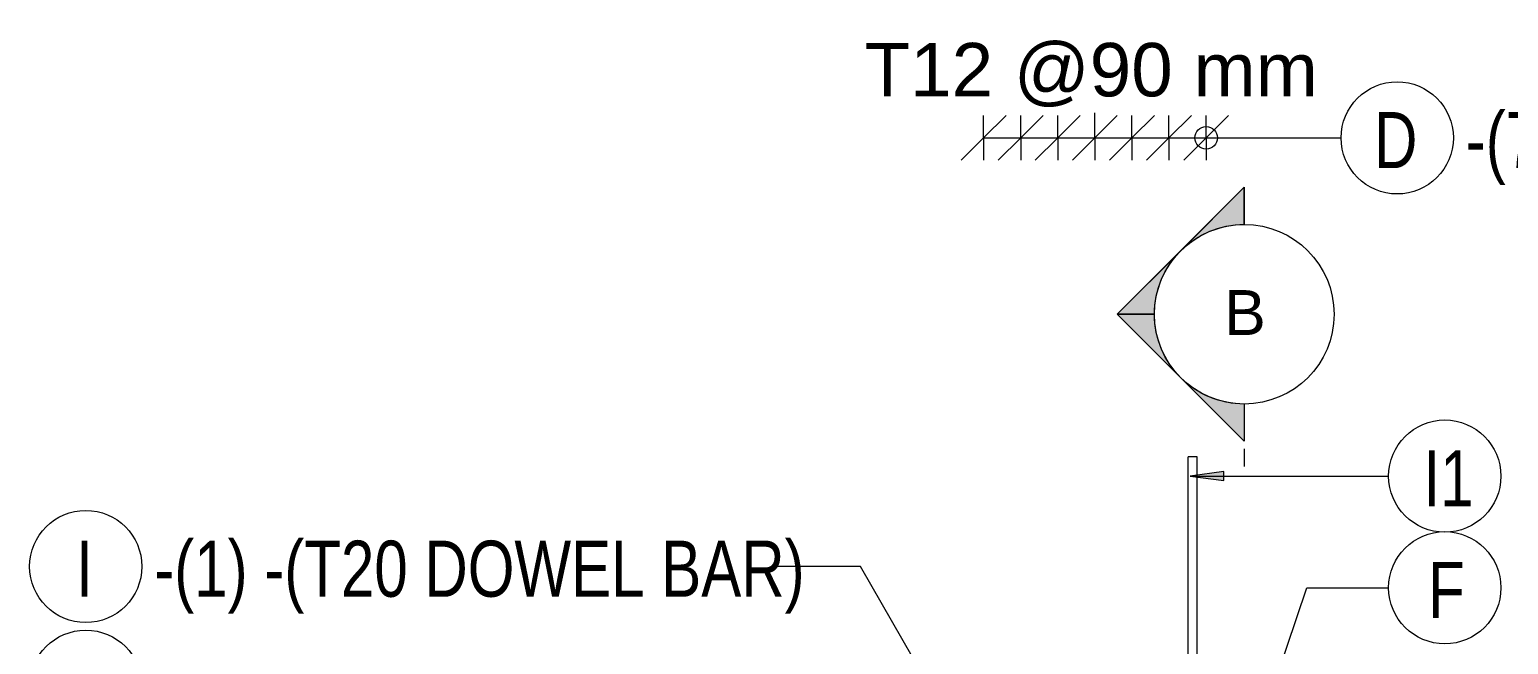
# Model space of a CAD drawing. Header units: millimetres. Extents: x 20 to 15200, y -2824 to 20808.
# Drawn here: x 20 to 3314, y 7992 to 9362 of the extents above; entities that cross this region are included whole.
import ezdxf

# ---------------------------------------------------------------- set-up
doc = ezdxf.new("R2010")
doc.units = ezdxf.units.MM
for name, color, linetype, lineweight in [('A-ANNO-DIMS', 211, 'Continuous', 9), ('A-ANNO-DIMS-50', 211, 'Continuous', 9), ('G-ANNO-SYMB', 111, 'Continuous', 9), ('S-RBAR', 171, 'Continuous', 18), ('S-RBAR-IDEN', 171, 'Continuous', 9)]:
    doc.layers.add(name, color=color, linetype=linetype, lineweight=lineweight)
doc.styles.add('Arial', font='arial.ttf', dxfattribs={"height": 100})
doc.styles.add('Arial_1', font='arial.ttf', dxfattribs={"height": 119.0625})
doc.styles.add('Nirmala UI Semilight', font='NirmalaS.ttf', dxfattribs={"width": 0.8, "height": 125})
doc.dimstyles.new('Arrow_Filled_-_2_5_NI_UI', dxfattribs={"dimscale": 304.8, "dimtxt": 130.920493, "dimasz": 0.328084, "dimexe": 0.164042, "dimexo": 0.0625, "dimgap": 0.164042, "dimtad": 1, "dimdec": 0, "dimzin": 0, "dimdsep": 46, "dimtxsty": 'Nirmala UI Semilight', "dimblk1": 'OBLIQUE', "dimblk2": 'OBLIQUE', "dimsah": 1, "dimcen": 0.09, "dimazin": 0, "dimtfac": 1, "dimtdec": 4, "dimtix": 1, "dimtmove": 0, "dimatfit": 3, "dimfxl": 0.164042, "dimfxlon": 1, "dimtvp": 1, "dimtolj": 1, "dimtzin": 0, "dimarcsym": 2})

# ---------------------------------------------------------------- blocks, each defined once
blk = doc.blocks.new('Detail View - M_Section Head - Filled SHOP DWG-1002450-Elevation Front 1')
at = {"layer": 'G-ANNO-SYMB'}
h = blk.add_hatch(color=256, dxfattribs=at)
edge = h.paths.add_edge_path()
edge.add_line((2828.3, 7514), (2911.2, 7514))
edge.add_arc((3111.2, 7514), 200, 180, 225)
edge.add_line((2969.7, 7372.6), (2828.3, 7514))
h = blk.add_hatch(color=256, dxfattribs=at)
edge = h.paths.add_edge_path()
edge.add_line((3394, 7514), (3252.6, 7372.6))
edge.add_arc((3111.2, 7514), 200, 315, 360)
edge.add_line((3311.2, 7514), (3394, 7514))
h = blk.add_hatch(color=256, dxfattribs=at)
edge = h.paths.add_edge_path()
edge.add_line((3111.2, 7231.2), (2969.7, 7372.6))
edge.add_arc((3111.2, 7514), 200, 225, 270)
edge.add_line((3111.2, 7314), (3111.2, 7231.2))
h = blk.add_hatch(color=256, dxfattribs=at)
edge = h.paths.add_edge_path()
edge.add_line((3111.2, 7231.2), (3111.2, 7314))
edge.add_arc((3111.2, 7514), 200, 270, 315)
edge.add_line((3252.6, 7372.6), (3111.2, 7231.2))
for p, q in [((3111.2, 7231.2), (2828.3, 7514)), ((2911.2, 7514), (2828.3, 7514)), ((2828.3, 7514), (2969.7, 7372.6)), ((2911.2, 7514), (2828.3, 7514)), ((3111.2, 7231.2), (3394, 7514)), ((3252.6, 7372.6), (3394, 7514)), ((3311.2, 7514), (3394, 7514)), ((3394, 7514), (3311.2, 7514)), ((2969.7, 7372.6), (3111.2, 7231.2)), ((3111.2, 7231.2), (3252.6, 7372.6)), ((3111.2, 7314), (3111.2, 7231.2)), ((3111.2, 7231.2), (3111.2, 7314))]:
    blk.add_line(p, q, dxfattribs=at)
for start, end in [(360, 180), (180, 360), (180, 225), (315, 0), (225, 270), (270, 315)]:
    blk.add_arc((3111.2, 7514), 200, start, end, dxfattribs=at)
blk = doc.blocks.new('M_Rebar Tag_rfa MARK - ARROW-794226-Elevation Front 1')
at = {"layer": 'S-RBAR-IDEN'}
blk.add_circle((3172.6, 8367.4), 125, dxfattribs=at)
blk = doc.blocks.new('DIMBLOCK225-Elevation Front 1')
at = {"layer": 'A-ANNO-DIMS-50'}
for p, q in [((2145.3, 9120.9), (2195.3, 9170.9)), ((2145.3, 9120.9), (2145.3, 9170.9)), ((2227.9, 9120.9), (2277.9, 9170.9)), ((2227.9, 9120.9), (2227.9, 9170.9)), ((2145.3, 9120.9), (2095.3, 9070.9)), ((2145.3, 9120.9), (2227.9, 9120.9)), ((2145.3, 9120.9), (2145.3, 9070.9)), ((2227.9, 9120.9), (2177.9, 9070.9)), ((2227.9, 9120.9), (2227.9, 9070.9))]:
    blk.add_line(p, q, dxfattribs=at)
blk = doc.blocks.new('_Oblique')
at = {"color": 0, "linetype": 'ByBlock', "lineweight": -2}
blk.add_line((-0.5, -0.5), (0.5, 0.5), dxfattribs=at)
blk = doc.blocks.new('DIMBLOCK226-Elevation Front 1')
at = {"layer": 'A-ANNO-DIMS-50'}
for p, q in [((2227.9, 9120.9), (2277.9, 9170.9)), ((2227.9, 9120.9), (2227.9, 9170.9)), ((2310.5, 9120.9), (2360.5, 9170.9)), ((2310.5, 9120.9), (2310.5, 9170.9)), ((2227.9, 9120.9), (2177.9, 9070.9)), ((2227.9, 9120.9), (2310.5, 9120.9)), ((2227.9, 9120.9), (2227.9, 9070.9)), ((2310.5, 9120.9), (2260.5, 9070.9)), ((2310.5, 9120.9), (2310.5, 9070.9))]:
    blk.add_line(p, q, dxfattribs=at)
blk = doc.blocks.new('DIMBLOCK227-Elevation Front 1')
at = {"layer": 'A-ANNO-DIMS-50'}
for p, q in [((2310.5, 9120.9), (2360.5, 9170.9)), ((2310.5, 9120.9), (2310.5, 9170.9)), ((2393.1, 9120.9), (2443.1, 9170.9)), ((2393.1, 9120.9), (2393.1, 9170.9)), ((2310.5, 9120.9), (2260.5, 9070.9)), ((2310.5, 9120.9), (2393.1, 9120.9)), ((2310.5, 9120.9), (2310.5, 9070.9)), ((2393.1, 9120.9), (2343.1, 9070.9)), ((2393.1, 9120.9), (2393.1, 9070.9))]:
    blk.add_line(p, q, dxfattribs=at)
blk = doc.blocks.new('DIMBLOCK228-Elevation Front 1')
at = {"layer": 'A-ANNO-DIMS-50'}
for p, q in [((2393.1, 9120.9), (2443.1, 9170.9)), ((2393.1, 9120.9), (2393.1, 9170.9)), ((2475.7, 9120.9), (2525.7, 9170.9)), ((2475.7, 9120.9), (2475.7, 9170.9)), ((2393.1, 9120.9), (2343.1, 9070.9)), ((2393.1, 9120.9), (2475.7, 9120.9)), ((2393.1, 9120.9), (2393.1, 9070.9)), ((2475.7, 9120.9), (2425.7, 9070.9)), ((2475.7, 9120.9), (2475.7, 9070.9))]:
    blk.add_line(p, q, dxfattribs=at)
blk = doc.blocks.new('DIMBLOCK229-Elevation Front 1')
at = {"layer": 'A-ANNO-DIMS-50'}
for p, q in [((2475.7, 9120.9), (2525.7, 9170.9)), ((2475.7, 9120.9), (2475.7, 9170.9)), ((2558.3, 9120.9), (2608.3, 9170.9)), ((2558.3, 9120.9), (2558.3, 9170.9)), ((2475.7, 9120.9), (2425.7, 9070.9)), ((2475.7, 9120.9), (2558.3, 9120.9)), ((2475.7, 9120.9), (2475.7, 9070.9)), ((2558.3, 9120.9), (2508.3, 9070.9)), ((2558.3, 9120.9), (2558.3, 9070.9))]:
    blk.add_line(p, q, dxfattribs=at)
blk = doc.blocks.new('DIMBLOCK230-Elevation Front 1')
at = {"layer": 'A-ANNO-DIMS-50'}
for p, q in [((2558.3, 9120.9), (2608.3, 9170.9)), ((2558.3, 9120.9), (2558.3, 9170.9)), ((2641, 9120.9), (2691, 9170.9)), ((2641, 9120.9), (2641, 9170.9)), ((2558.3, 9120.9), (2508.3, 9070.9)), ((2558.3, 9120.9), (2641, 9120.9)), ((2558.3, 9120.9), (2558.3, 9070.9)), ((2641, 9120.9), (2591, 9070.9)), ((2641, 9120.9), (2641, 9070.9))]:
    blk.add_line(p, q, dxfattribs=at)
blk = doc.blocks.new('DIMBLOCK231-Elevation Front 1')
at = {"layer": 'A-ANNO-DIMS-50'}
for p, q in [((2145.3, 9120.9), (2195.3, 9170.9)), ((2145.3, 9120.9), (2145.3, 9170.9)), ((2227.9, 9120.9), (2277.9, 9170.9)), ((2227.9, 9120.9), (2227.9, 9170.9)), ((2310.5, 9120.9), (2360.5, 9170.9)), ((2310.5, 9120.9), (2310.5, 9170.9)), ((2393.1, 9120.9), (2443.1, 9170.9)), ((2393.1, 9120.9), (2393.1, 9170.9)), ((2475.7, 9120.9), (2525.7, 9170.9)), ((2475.7, 9120.9), (2475.7, 9170.9)), ((2558.3, 9120.9), (2608.3, 9170.9)), ((2558.3, 9120.9), (2558.3, 9170.9)), ((2641, 9120.9), (2691, 9170.9)), ((2641, 9120.9), (2641, 9170.9)), ((2145.3, 9120.9), (2095.3, 9070.9)), ((2145.3, 9120.9), (2641, 9120.9)), ((2145.3, 9120.9), (2227.9, 9120.9)), ((2145.3, 9120.9), (2145.3, 9070.9)), ((2227.9, 9120.9), (2177.9, 9070.9)), ((2227.9, 9120.9), (2310.5, 9120.9)), ((2227.9, 9120.9), (2227.9, 9070.9)), ((2310.5, 9120.9), (2260.5, 9070.9)), ((2310.5, 9120.9), (2393.1, 9120.9)), ((2310.5, 9120.9), (2310.5, 9070.9)), ((2393.1, 9120.9), (2343.1, 9070.9)), ((2393.1, 9120.9), (2475.7, 9120.9)), ((2393.1, 9120.9), (2393.1, 9070.9)), ((2475.7, 9120.9), (2425.7, 9070.9)), ((2475.7, 9120.9), (2558.3, 9120.9)), ((2475.7, 9120.9), (2475.7, 9070.9)), ((2558.3, 9120.9), (2508.3, 9070.9)), ((2558.3, 9120.9), (2641, 9120.9)), ((2558.3, 9120.9), (2558.3, 9070.9)), ((2641, 9120.9), (2591, 9070.9)), ((2641, 9120.9), (2641, 9070.9))]:
    blk.add_line(p, q, dxfattribs=at)
blk = doc.blocks.new('_None')
blk = doc.blocks.new('M_Rebar Tag_rfa MARK - DOT 1 MM-794228-Elevation Front 1')
at = {"layer": 'S-RBAR-IDEN'}
blk.add_circle((4985.1, 7648.8), 125, dxfattribs=at)

msp = doc.modelspace()

# ---------------------------------------------------------------- hatches: boundary and pattern name
at = {"layer": 'S-RBAR-IDEN'}
msp.add_hatch(color=256, dxfattribs=at).paths.add_polyline_path([(2605.5, 8367.4), (2680.5, 8357.5), (2680.5, 8377.3)])

# ---------------------------------------------------------------- linework, layer by layer
at = {"layer": 'G-ANNO-SYMB'}
msp.add_line((2726.1, 8427.9), (2726.1, 8388.8), dxfattribs=at)
at = {"layer": 'S-RBAR'}
for p, q in [((2621.2, 8410), (2601.2, 8410)), ((2601.2, 7435), (2601.2, 8410)), ((2621.2, 7435), (2621.2, 8410))]:
    msp.add_line(p, q, dxfattribs=at)
at = {"layer": 'S-RBAR-IDEN'}
for p, q in [((2392.8, 9120.9), (2392.8, 9176.8)), ((2641, 9120.9), (2941.6, 9120.9)), ((2680.5, 8377.3), (2605.5, 8367.4)), ((2605.5, 8367.4), (2680.5, 8357.5)), ((2605.5, 8367.4), (3047.6, 8367.4)), ((2680.5, 8357.5), (2680.5, 8377.3)), ((1871.1, 8166), (1679.1, 8166)), ((2183, 7624.8), (1871.1, 8166)), ((2627.9, 7409.9), (2865, 8118.6)), ((2865, 8118.6), (3047.6, 8118.6))]:
    msp.add_line(p, q, dxfattribs=at)
msp.add_circle((2641, 9120.9), 25, dxfattribs=at)

# ---------------------------------------------------------------- block references
at = {"layer": 'G-ANNO-SYMB', "extrusion": (0, 0, -1), "rotation": 90.00000000000038}
msp.add_blockref('Detail View - M_Section Head - Filled SHOP DWG-1002450-Elevation Front 1', (4788, 5616.8), dxfattribs=at)
at = {"layer": 'S-RBAR-IDEN'}
for p in [(0, 0), (-3027.4, -201.4), (0, -248.7), (-3027.4, -468.2)]:
    msp.add_blockref('M_Rebar Tag_rfa MARK - ARROW-794226-Elevation Front 1', p, dxfattribs=at)

# ---------------------------------------------------------------- texts
at = {"layer": 'G-ANNO-SYMB', "insert": (2680.9, 8781.8), "char_height": 100, "width": 116.245, "attachment_point": 1, "style": 'Arial'}
msp.add_mtext('B', dxfattribs=at)
at = {"layer": 'S-RBAR-IDEN', "char_height": 125, "attachment_point": 1, "style": 'Nirmala UI Semilight'}
for s, insert, width in [('-(7) -(T12)', (3219.4, 9178.5), 702.278), ('I1', (3125, 8425), 105.823), ('I', (124, 8223.6), 41.688), ('-(1) -(T20 DOWEL BAR)', (297.9, 8223.6), 1670.717), ('F', (3135.6, 8176.2), 80.169)]:
    msp.add_mtext(s, dxfattribs=dict(at, insert=insert, width=width))

# ---------------------------------------------------------------- dimensions: what is measured, and where the dimension line sits
at = {"layer": 'A-ANNO-DIMS'}
for base, p1, p2, text, override, picture, middle in [((2641, 9120.9), (2145.3, 9070.9), (2641, 9070.9), '496', {"dimpost": '<>', "dimblk1": 'None', "dimblk2": 'None', "dimsah": 1, "dimfxl": 495.644981}, 'DIMBLOCK231-Elevation Front 1', (2393.1, 9235.5)), ((2227.9, 9120.9), (2145.3, 9070.9), (2227.9, 9070.9), ' ', {"dimpost": '<>', "dimfxl": 82.607497}, 'DIMBLOCK225-Elevation Front 1', (2186.6, 9120.9)), ((2310.5, 9120.9), (2227.9, 9070.9), (2310.5, 9070.9), ' ', {"dimpost": '<>', "dimfxl": 82.607497}, 'DIMBLOCK226-Elevation Front 1', (2269.2, 9120.9)), ((2393.1, 9120.9), (2310.5, 9070.9), (2393.1, 9070.9), ' ', {"dimpost": '<>', "dimfxl": 82.607497}, 'DIMBLOCK227-Elevation Front 1', (2351.8, 9120.9)), ((2475.7, 9120.9), (2393.1, 9070.9), (2475.7, 9070.9), ' ', {"dimpost": '<>', "dimfxl": 82.607497}, 'DIMBLOCK228-Elevation Front 1', (2434.4, 9120.9)), ((2558.3, 9120.9), (2475.7, 9070.9), (2558.3, 9070.9), ' ', {"dimpost": '<>', "dimfxl": 82.607497}, 'DIMBLOCK229-Elevation Front 1', (2517, 9120.9)), ((2641, 9120.9), (2558.3, 9070.9), (2641, 9070.9), ' ', {"dimpost": '<>', "dimfxl": 82.607497}, 'DIMBLOCK230-Elevation Front 1', (2599.6, 9120.9))]:
    dim = msp.add_linear_dim(base=base, p1=p1, p2=p2, text=text, dimstyle='Arrow_Filled_-_2_5_NI_UI', override=override, dxfattribs=at)
    dim.commit()
    dim.dimension.update_dxf_attribs({"geometry": picture, "text_midpoint": middle})

# ---------------------------------------------------------------- next in the draw order: texts
at = {"layer": 'S-RBAR-IDEN', "insert": (1880.1, 9332.4), "char_height": 119.06, "width": 1238.607, "attachment_point": 1, "style": 'Arial_1', "bg_fill": 3, "box_fill_scale": 1.25, "bg_fill_color": 256, "bg_fill_true_color": 13158600, "bg_fill_transparency": 0}
msp.add_mtext('T12 @90 mm', dxfattribs=at)

# ---------------------------------------------------------------- next in the draw order: block references
at = {"layer": 'S-RBAR-IDEN', "rotation": 270.0000000000001}
msp.add_blockref('M_Rebar Tag_rfa MARK - DOT 1 MM-794228-Elevation Front 1', (-4582.1, 14106), dxfattribs=at)

# ---------------------------------------------------------------- next in the draw order: texts
at = {"layer": 'S-RBAR-IDEN', "insert": (3015.1, 9178.5), "char_height": 125, "width": 115.443, "attachment_point": 1, "style": 'Nirmala UI Semilight'}
msp.add_mtext('D', dxfattribs=at)

doc.saveas('drawing.dxf')
